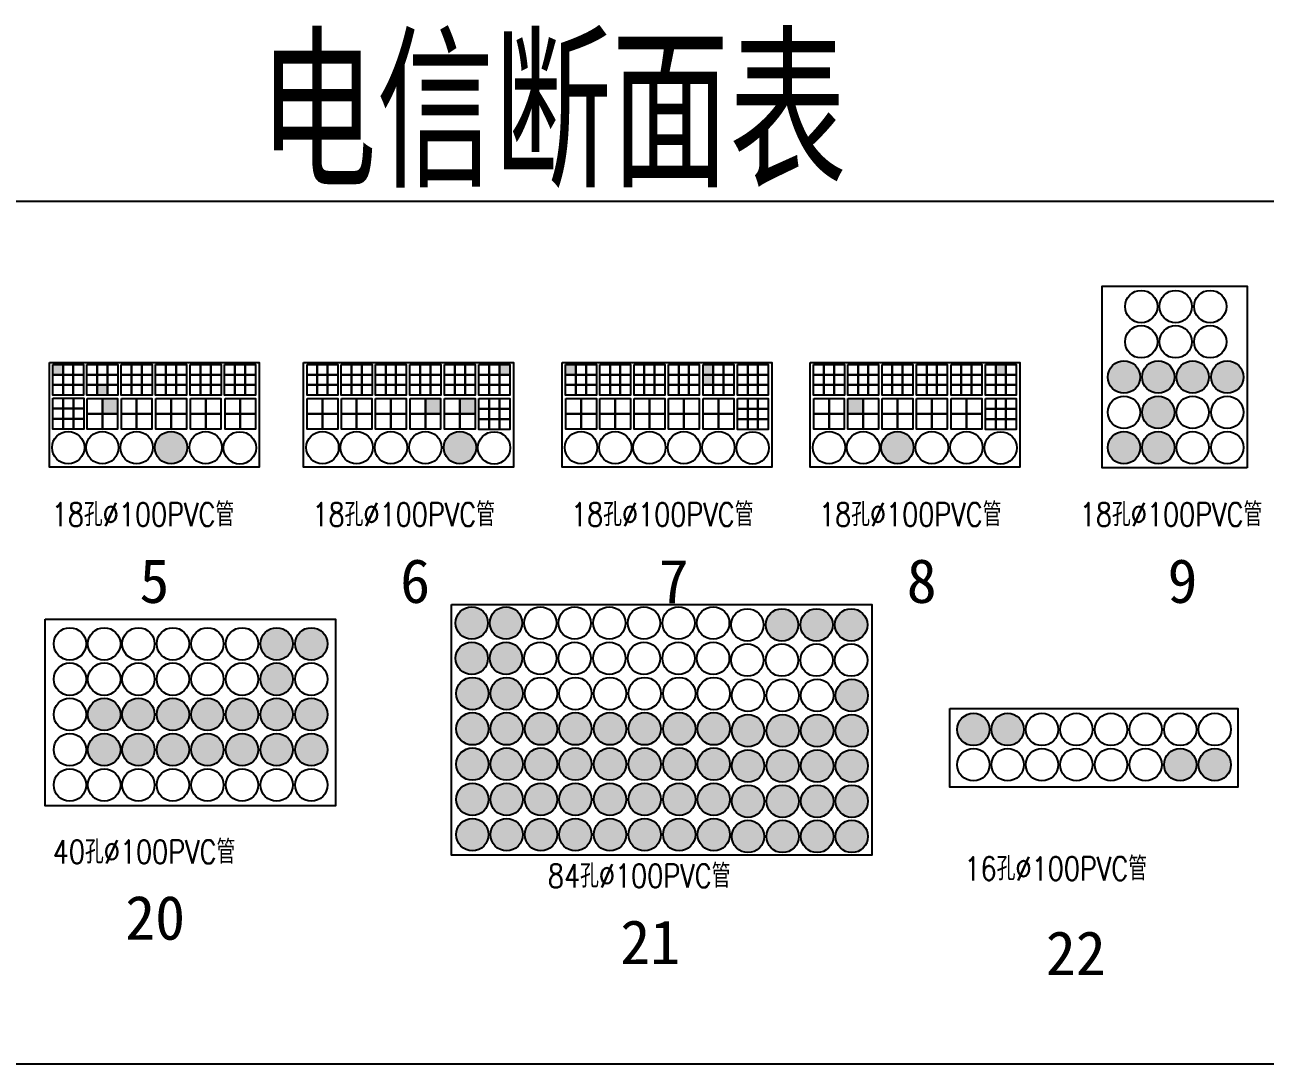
# Model space of a CAD drawing. Extents: x 501830 to 502977, y 299930 to 300245.
# Drawn here: x 502518.15 to 502560.38, y 299930.04 to 299965.42 of the extents above; entities that cross this region are included whole.
import ezdxf
from ezdxf.enums import TextEntityAlignment as Align

# ---------------------------------------------------------------- set-up
doc = ezdxf.new("R2010")
doc.units = 0
doc.layers.add('电信断面图及编号', color=3, linetype='Continuous')
doc.layers.add('电信管线', color=3, linetype='Continuous')
doc.styles.add('HZ', font='simplex.shx', dxfattribs={"bigfont": 'hztxt'})
doc.styles.add('粗等线', font='SIMHEI.TTF')

msp = doc.modelspace()

# ---------------------------------------------------------------- hatches: boundary and pattern name
at = {"layer": '电信断面图及编号', "linetype": 'Continuous'}
h = msp.add_hatch(color=256, dxfattribs=at)
h.paths.add_polyline_path([(502519.104, 299953.862), (502519.454, 299953.862), (502519.454, 299953.512), (502519.104, 299953.512)])
h.paths.add_polyline_path([(502520.617, 299953.162), (502520.967, 299953.162), (502520.967, 299952.812), (502520.617, 299952.812)])
h.paths.add_polyline_path([(502520.793, 299952.699), (502521.313, 299952.699), (502521.313, 299952.179), (502520.793, 299952.179)])
edge = h.paths.add_edge_path()
edge.add_arc((502523.131, 299951.03), 0.551, 0, 360)
h = msp.add_hatch(color=256, dxfattribs=at)
h.paths.add_polyline_path([(502534.311, 299953.862), (502534.661, 299953.862), (502534.661, 299953.512), (502534.311, 299953.512)])
h.paths.add_polyline_path([(502532.967, 299952.699), (502533.487, 299952.699), (502533.487, 299952.179), (502532.967, 299952.179)])
h.paths.add_polyline_path([(502531.789, 299952.699), (502532.309, 299952.699), (502532.309, 299952.179), (502531.789, 299952.179)])
edge = h.paths.add_edge_path()
edge.add_arc((502532.966, 299951.03), 0.551, 0, 360)
h = msp.add_hatch(color=256, dxfattribs=at)
h.paths.add_polyline_path([(502536.564, 299953.862), (502536.914, 299953.862), (502536.914, 299953.512), (502536.564, 299953.512)])
h.paths.add_polyline_path([(502541.244, 299953.862), (502541.594, 299953.862), (502541.594, 299953.512), (502541.244, 299953.512)])
h.paths.add_polyline_path([(502541.244, 299953.512), (502541.594, 299953.512), (502541.594, 299953.162), (502541.244, 299953.162)])
h = msp.add_hatch(color=256, dxfattribs=at)
h.paths.add_polyline_path([(502551.207, 299953.862), (502551.557, 299953.862), (502551.557, 299953.512), (502551.207, 299953.512)])
h.paths.add_polyline_path([(502546.177, 299952.699), (502546.697, 299952.699), (502546.697, 299952.179), (502546.177, 299952.179)])
edge = h.paths.add_edge_path()
edge.add_arc((502547.863, 299951.03), 0.551, 0, 360)
h = msp.add_hatch(color=256, dxfattribs=at)
edge = h.paths.add_edge_path()
edge.add_arc((502559.092, 299953.431), 0.551, 0, 360)
edge = h.paths.add_edge_path()
edge.add_arc((502557.914, 299953.431), 0.551, 0, 360)
edge = h.paths.add_edge_path()
edge.add_arc((502556.742, 299953.431), 0.551, 0, 360)
edge = h.paths.add_edge_path()
edge.add_arc((502555.575, 299953.431), 0.551, 0, 360)
edge = h.paths.add_edge_path()
edge.add_arc((502556.742, 299952.231), 0.551, 0, 360)
edge = h.paths.add_edge_path()
edge.add_arc((502556.742, 299951.03), 0.551, 0, 360)
edge = h.paths.add_edge_path()
edge.add_arc((502555.575, 299951.03), 0.551, 0, 360)
h = msp.add_hatch(color=256, dxfattribs=at)
edge = h.paths.add_edge_path()
edge.add_arc((502533.37, 299943.857), 0.551, 0, 360)
edge = h.paths.add_edge_path()
edge.add_arc((502533.37, 299945.058), 0.551, 0, 360)
edge = h.paths.add_edge_path()
edge.add_arc((502534.536, 299945.058), 0.551, 0, 360)
edge = h.paths.add_edge_path()
edge.add_arc((502534.536, 299943.857), 0.551, 0, 360)
edge = h.paths.add_edge_path()
edge.add_arc((502533.391, 299941.456), 0.551, 0, 360)
edge = h.paths.add_edge_path()
edge.add_arc((502533.391, 299942.656), 0.551, 0, 360)
edge = h.paths.add_edge_path()
edge.add_arc((502534.558, 299942.656), 0.551, 0, 360)
edge = h.paths.add_edge_path()
edge.add_arc((502534.558, 299941.456), 0.551, 0, 360)
edge = h.paths.add_edge_path()
edge.add_arc((502533.391, 299937.854), 0.551, 0, 360)
edge = h.paths.add_edge_path()
edge.add_arc((502533.391, 299939.055), 0.551, 0, 360)
edge = h.paths.add_edge_path()
edge.add_arc((502533.391, 299940.255), 0.551, 0, 360)
edge = h.paths.add_edge_path()
edge.add_arc((502534.558, 299940.255), 0.551, 0, 360)
edge = h.paths.add_edge_path()
edge.add_arc((502534.558, 299939.055), 0.551, 0, 360)
edge = h.paths.add_edge_path()
edge.add_arc((502534.558, 299937.854), 0.551, 0, 360)
edge = h.paths.add_edge_path()
edge.add_arc((502546.309, 299941.392), 0.551, 0, 360)
edge = h.paths.add_edge_path()
edge.add_arc((502545.13, 299941.392), 0.551, 0, 360)
edge = h.paths.add_edge_path()
edge.add_arc((502543.952, 299941.392), 0.551, 0, 360)
edge = h.paths.add_edge_path()
edge.add_arc((502542.774, 299941.392), 0.551, 0, 360)
edge = h.paths.add_edge_path()
edge.add_arc((502546.309, 299937.791), 0.551, 0, 360)
edge = h.paths.add_edge_path()
edge.add_arc((502546.309, 299938.991), 0.551, 0, 360)
edge = h.paths.add_edge_path()
edge.add_arc((502546.309, 299940.192), 0.551, 0, 360)
edge = h.paths.add_edge_path()
edge.add_arc((502545.13, 299940.192), 0.551, 0, 360)
edge = h.paths.add_edge_path()
edge.add_arc((502545.13, 299938.991), 0.551, 0, 360)
edge = h.paths.add_edge_path()
edge.add_arc((502545.13, 299937.791), 0.551, 0, 360)
edge = h.paths.add_edge_path()
edge.add_arc((502543.952, 299937.791), 0.551, 0, 360)
edge = h.paths.add_edge_path()
edge.add_arc((502543.952, 299938.991), 0.551, 0, 360)
edge = h.paths.add_edge_path()
edge.add_arc((502543.952, 299940.192), 0.551, 0, 360)
edge = h.paths.add_edge_path()
edge.add_arc((502542.774, 299940.192), 0.551, 0, 360)
edge = h.paths.add_edge_path()
edge.add_arc((502542.774, 299938.991), 0.551, 0, 360)
edge = h.paths.add_edge_path()
edge.add_arc((502542.774, 299937.791), 0.551, 0, 360)
edge = h.paths.add_edge_path()
edge.add_arc((502541.61, 299941.456), 0.551, 0, 360)
edge = h.paths.add_edge_path()
edge.add_arc((502540.432, 299941.456), 0.551, 0, 360)
edge = h.paths.add_edge_path()
edge.add_arc((502539.254, 299941.456), 0.551, 0, 360)
edge = h.paths.add_edge_path()
edge.add_arc((502535.725, 299941.456), 0.551, 0, 360)
edge = h.paths.add_edge_path()
edge.add_arc((502536.897, 299941.456), 0.551, 0, 360)
edge = h.paths.add_edge_path()
edge.add_arc((502538.075, 299941.456), 0.551, 0, 360)
edge = h.paths.add_edge_path()
edge.add_arc((502541.61, 299937.854), 0.551, 0, 360)
edge = h.paths.add_edge_path()
edge.add_arc((502541.61, 299939.055), 0.551, 0, 360)
edge = h.paths.add_edge_path()
edge.add_arc((502541.61, 299940.255), 0.551, 0, 360)
edge = h.paths.add_edge_path()
edge.add_arc((502540.432, 299940.255), 0.551, 0, 360)
edge = h.paths.add_edge_path()
edge.add_arc((502540.432, 299939.055), 0.551, 0, 360)
edge = h.paths.add_edge_path()
edge.add_arc((502540.432, 299937.854), 0.551, 0, 360)
edge = h.paths.add_edge_path()
edge.add_arc((502539.254, 299937.854), 0.551, 0, 360)
edge = h.paths.add_edge_path()
edge.add_arc((502539.254, 299939.055), 0.551, 0, 360)
edge = h.paths.add_edge_path()
edge.add_arc((502539.254, 299940.255), 0.551, 0, 360)
edge = h.paths.add_edge_path()
edge.add_arc((502538.075, 299940.255), 0.551, 0, 360)
edge = h.paths.add_edge_path()
edge.add_arc((502536.897, 299940.255), 0.551, 0, 360)
edge = h.paths.add_edge_path()
edge.add_arc((502535.725, 299940.255), 0.551, 0, 360)
edge = h.paths.add_edge_path()
edge.add_arc((502535.725, 299939.055), 0.551, 0, 360)
edge = h.paths.add_edge_path()
edge.add_arc((502536.897, 299939.055), 0.551, 0, 360)
edge = h.paths.add_edge_path()
edge.add_arc((502538.075, 299939.055), 0.551, 0, 360)
edge = h.paths.add_edge_path()
edge.add_arc((502538.075, 299937.854), 0.551, 0, 360)
edge = h.paths.add_edge_path()
edge.add_arc((502536.897, 299937.854), 0.551, 0, 360)
edge = h.paths.add_edge_path()
edge.add_arc((502535.725, 299937.854), 0.551, 0, 360)
edge = h.paths.add_edge_path()
edge.add_arc((502546.287, 299944.994), 0.551, 0, 360)
edge = h.paths.add_edge_path()
edge.add_arc((502545.108, 299944.994), 0.551, 0, 360)
edge = h.paths.add_edge_path()
edge.add_arc((502543.93, 299944.994), 0.551, 0, 360)
edge = h.paths.add_edge_path()
edge.add_arc((502546.309, 299942.593), 0.551, 0, 360)
h = msp.add_hatch(color=256, dxfattribs=at)
edge = h.paths.add_edge_path()
edge.add_arc((502558.668, 299940.234), 0.551, 0, 360)
edge = h.paths.add_edge_path()
edge.add_arc((502557.49, 299940.234), 0.551, 0, 360)
edge = h.paths.add_edge_path()
edge.add_arc((502550.449, 299941.435), 0.551, 0, 360)
edge = h.paths.add_edge_path()
edge.add_arc((502551.616, 299941.435), 0.551, 0, 360)
at = {"layer": '电信管线', "linetype": 'Continuous'}
h = msp.add_hatch(color=256, dxfattribs=at)
edge = h.paths.add_edge_path()
edge.add_arc((502527.906, 299944.347), 0.551, 0, 360)
edge = h.paths.add_edge_path()
edge.add_arc((502526.728, 299944.347), 0.551, 0, 360)
edge = h.paths.add_edge_path()
edge.add_arc((502526.728, 299943.146), 0.551, 0, 360)
edge = h.paths.add_edge_path()
edge.add_arc((502527.906, 299940.745), 0.551, 0, 360)
edge = h.paths.add_edge_path()
edge.add_arc((502527.906, 299941.946), 0.551, 0, 360)
edge = h.paths.add_edge_path()
edge.add_arc((502526.728, 299941.946), 0.551, 0, 360)
edge = h.paths.add_edge_path()
edge.add_arc((502526.728, 299940.745), 0.551, 0, 360)
edge = h.paths.add_edge_path()
edge.add_arc((502525.549, 299940.745), 0.551, 0, 360)
edge = h.paths.add_edge_path()
edge.add_arc((502525.549, 299941.946), 0.551, 0, 360)
edge = h.paths.add_edge_path()
edge.add_arc((502524.371, 299941.946), 0.551, 0, 360)
edge = h.paths.add_edge_path()
edge.add_arc((502523.193, 299941.946), 0.551, 0, 360)
edge = h.paths.add_edge_path()
edge.add_arc((502522.021, 299941.946), 0.551, 0, 360)
edge = h.paths.add_edge_path()
edge.add_arc((502520.854, 299941.946), 0.551, 0, 360)
edge = h.paths.add_edge_path()
edge.add_arc((502520.854, 299940.745), 0.551, 0, 360)
edge = h.paths.add_edge_path()
edge.add_arc((502522.021, 299940.745), 0.551, 0, 360)
edge = h.paths.add_edge_path()
edge.add_arc((502523.193, 299940.745), 0.551, 0, 360)
edge = h.paths.add_edge_path()
edge.add_arc((502524.371, 299940.745), 0.551, 0, 360)

# ---------------------------------------------------------------- linework, layer by layer
at = {"layer": '电信断面图及编号', "linetype": 'Continuous'}
for points in [[(502478.928, 299959.42), (502616.138, 299959.42), (502616.138, 299930.038), (502478.928, 299930.038)], [(502559.768, 299950.345), (502554.836, 299950.345), (502554.836, 299956.526), (502559.768, 299956.526)], [(502518.989, 299953.926), (502526.13, 299953.926), (502526.13, 299950.359), (502518.989, 299950.359)], [(502519.104, 299953.862), (502519.454, 299953.862), (502519.454, 299953.512), (502519.104, 299953.512)], [(502519.454, 299953.862), (502519.804, 299953.862), (502519.804, 299953.512), (502519.454, 299953.512)], [(502519.804, 299953.862), (502520.154, 299953.862), (502520.154, 299953.512), (502519.804, 299953.512)], [(502520.267, 299953.862), (502520.617, 299953.862), (502520.617, 299953.512), (502520.267, 299953.512)], [(502520.617, 299953.862), (502520.967, 299953.862), (502520.967, 299953.512), (502520.617, 299953.512)], [(502520.967, 299953.862), (502521.317, 299953.862), (502521.317, 299953.512), (502520.967, 299953.512)], [(502521.434, 299953.862), (502521.784, 299953.862), (502521.784, 299953.512), (502521.434, 299953.512)], [(502521.784, 299953.862), (502522.134, 299953.862), (502522.134, 299953.512), (502521.784, 299953.512)], [(502522.134, 299953.862), (502522.484, 299953.862), (502522.484, 299953.512), (502522.134, 299953.512)], [(502522.605, 299953.862), (502522.955, 299953.862), (502522.955, 299953.512), (502522.605, 299953.512)], [(502522.955, 299953.862), (502523.305, 299953.862), (502523.305, 299953.512), (502522.955, 299953.512)], [(502523.305, 299953.862), (502523.655, 299953.862), (502523.655, 299953.512), (502523.305, 299953.512)], [(502523.784, 299953.862), (502524.134, 299953.862), (502524.134, 299953.512), (502523.784, 299953.512)], [(502524.134, 299953.862), (502524.484, 299953.862), (502524.484, 299953.512), (502524.134, 299953.512)], [(502524.484, 299953.862), (502524.834, 299953.862), (502524.834, 299953.512), (502524.484, 299953.512)], [(502524.954, 299953.862), (502525.304, 299953.862), (502525.304, 299953.512), (502524.954, 299953.512)], [(502525.304, 299953.862), (502525.654, 299953.862), (502525.654, 299953.512), (502525.304, 299953.512)], [(502525.654, 299953.862), (502526.004, 299953.862), (502526.004, 299953.512), (502525.654, 299953.512)], [(502527.646, 299953.926), (502534.787, 299953.926), (502534.787, 299950.359), (502527.646, 299950.359)], [(502527.761, 299953.862), (502528.111, 299953.862), (502528.111, 299953.512), (502527.761, 299953.512)], [(502528.111, 299953.862), (502528.461, 299953.862), (502528.461, 299953.512), (502528.111, 299953.512)], [(502528.461, 299953.862), (502528.811, 299953.862), (502528.811, 299953.512), (502528.461, 299953.512)], [(502528.924, 299953.862), (502529.274, 299953.862), (502529.274, 299953.512), (502528.924, 299953.512)], [(502529.274, 299953.862), (502529.624, 299953.862), (502529.624, 299953.512), (502529.274, 299953.512)], [(502529.624, 299953.862), (502529.974, 299953.862), (502529.974, 299953.512), (502529.624, 299953.512)], [(502530.09, 299953.862), (502530.44, 299953.862), (502530.44, 299953.512), (502530.09, 299953.512)], [(502530.44, 299953.862), (502530.79, 299953.862), (502530.79, 299953.512), (502530.44, 299953.512)], [(502530.79, 299953.862), (502531.14, 299953.862), (502531.14, 299953.512), (502530.79, 299953.512)], [(502531.262, 299953.862), (502531.612, 299953.862), (502531.612, 299953.512), (502531.262, 299953.512)], [(502531.612, 299953.862), (502531.962, 299953.862), (502531.962, 299953.512), (502531.612, 299953.512)], [(502531.962, 299953.862), (502532.312, 299953.862), (502532.312, 299953.512), (502531.962, 299953.512)], [(502532.44, 299953.862), (502532.79, 299953.862), (502532.79, 299953.512), (502532.44, 299953.512)], [(502532.79, 299953.862), (502533.14, 299953.862), (502533.14, 299953.512), (502532.79, 299953.512)], [(502533.14, 299953.862), (502533.49, 299953.862), (502533.49, 299953.512), (502533.14, 299953.512)], [(502533.611, 299953.862), (502533.961, 299953.862), (502533.961, 299953.512), (502533.611, 299953.512)], [(502533.961, 299953.862), (502534.311, 299953.862), (502534.311, 299953.512), (502533.961, 299953.512)], [(502534.311, 299953.862), (502534.661, 299953.862), (502534.661, 299953.512), (502534.311, 299953.512)], [(502536.449, 299953.926), (502543.59, 299953.926), (502543.59, 299950.359), (502536.449, 299950.359)], [(502536.564, 299953.862), (502536.914, 299953.862), (502536.914, 299953.512), (502536.564, 299953.512)], [(502536.914, 299953.862), (502537.264, 299953.862), (502537.264, 299953.512), (502536.914, 299953.512)], [(502537.264, 299953.862), (502537.614, 299953.862), (502537.614, 299953.512), (502537.264, 299953.512)], [(502537.727, 299953.862), (502538.077, 299953.862), (502538.077, 299953.512), (502537.727, 299953.512)], [(502538.077, 299953.862), (502538.427, 299953.862), (502538.427, 299953.512), (502538.077, 299953.512)], [(502538.427, 299953.862), (502538.777, 299953.862), (502538.777, 299953.512), (502538.427, 299953.512)], [(502538.894, 299953.862), (502539.244, 299953.862), (502539.244, 299953.512), (502538.894, 299953.512)], [(502539.244, 299953.862), (502539.594, 299953.862), (502539.594, 299953.512), (502539.244, 299953.512)], [(502539.594, 299953.862), (502539.944, 299953.862), (502539.944, 299953.512), (502539.594, 299953.512)], [(502540.065, 299953.862), (502540.415, 299953.862), (502540.415, 299953.512), (502540.065, 299953.512)], [(502540.415, 299953.862), (502540.765, 299953.862), (502540.765, 299953.512), (502540.415, 299953.512)], [(502540.765, 299953.862), (502541.115, 299953.862), (502541.115, 299953.512), (502540.765, 299953.512)], [(502541.244, 299953.862), (502541.594, 299953.862), (502541.594, 299953.512), (502541.244, 299953.512)], [(502541.594, 299953.862), (502541.944, 299953.862), (502541.944, 299953.512), (502541.594, 299953.512)], [(502541.944, 299953.862), (502542.294, 299953.862), (502542.294, 299953.512), (502541.944, 299953.512)], [(502542.414, 299953.862), (502542.764, 299953.862), (502542.764, 299953.512), (502542.414, 299953.512)], [(502542.764, 299953.862), (502543.114, 299953.862), (502543.114, 299953.512), (502542.764, 299953.512)], [(502543.114, 299953.862), (502543.464, 299953.862), (502543.464, 299953.512), (502543.114, 299953.512)], [(502544.893, 299953.926), (502552.033, 299953.926), (502552.033, 299950.359), (502544.893, 299950.359)], [(502545.008, 299953.862), (502545.358, 299953.862), (502545.358, 299953.512), (502545.008, 299953.512)], [(502545.358, 299953.862), (502545.708, 299953.862), (502545.708, 299953.512), (502545.358, 299953.512)], [(502545.708, 299953.862), (502546.058, 299953.862), (502546.058, 299953.512), (502545.708, 299953.512)], [(502546.17, 299953.862), (502546.52, 299953.862), (502546.52, 299953.512), (502546.17, 299953.512)], [(502546.52, 299953.862), (502546.87, 299953.862), (502546.87, 299953.512), (502546.52, 299953.512)], [(502546.87, 299953.862), (502547.22, 299953.862), (502547.22, 299953.512), (502546.87, 299953.512)], [(502547.337, 299953.862), (502547.687, 299953.862), (502547.687, 299953.512), (502547.337, 299953.512)], [(502547.687, 299953.862), (502548.037, 299953.862), (502548.037, 299953.512), (502547.687, 299953.512)], [(502548.037, 299953.862), (502548.387, 299953.862), (502548.387, 299953.512), (502548.037, 299953.512)], [(502548.508, 299953.862), (502548.858, 299953.862), (502548.858, 299953.512), (502548.508, 299953.512)], [(502548.858, 299953.862), (502549.208, 299953.862), (502549.208, 299953.512), (502548.858, 299953.512)], [(502549.208, 299953.862), (502549.558, 299953.862), (502549.558, 299953.512), (502549.208, 299953.512)], [(502549.687, 299953.862), (502550.037, 299953.862), (502550.037, 299953.512), (502549.687, 299953.512)], [(502550.037, 299953.862), (502550.387, 299953.862), (502550.387, 299953.512), (502550.037, 299953.512)], [(502550.387, 299953.862), (502550.737, 299953.862), (502550.737, 299953.512), (502550.387, 299953.512)], [(502550.857, 299953.862), (502551.207, 299953.862), (502551.207, 299953.512), (502550.857, 299953.512)], [(502551.207, 299953.862), (502551.557, 299953.862), (502551.557, 299953.512), (502551.207, 299953.512)], [(502551.557, 299953.862), (502551.907, 299953.862), (502551.907, 299953.512), (502551.557, 299953.512)], [(502519.104, 299953.512), (502519.454, 299953.512), (502519.454, 299953.162), (502519.104, 299953.162)], [(502519.454, 299953.512), (502519.804, 299953.512), (502519.804, 299953.162), (502519.454, 299953.162)], [(502519.804, 299953.512), (502520.154, 299953.512), (502520.154, 299953.162), (502519.804, 299953.162)], [(502520.267, 299953.512), (502520.617, 299953.512), (502520.617, 299953.162), (502520.267, 299953.162)], [(502520.617, 299953.512), (502520.967, 299953.512), (502520.967, 299953.162), (502520.617, 299953.162)], [(502520.967, 299953.512), (502521.317, 299953.512), (502521.317, 299953.162), (502520.967, 299953.162)], [(502521.434, 299953.512), (502521.784, 299953.512), (502521.784, 299953.162), (502521.434, 299953.162)], [(502521.784, 299953.512), (502522.134, 299953.512), (502522.134, 299953.162), (502521.784, 299953.162)], [(502522.134, 299953.512), (502522.484, 299953.512), (502522.484, 299953.162), (502522.134, 299953.162)], [(502522.605, 299953.512), (502522.955, 299953.512), (502522.955, 299953.162), (502522.605, 299953.162)], [(502522.955, 299953.512), (502523.305, 299953.512), (502523.305, 299953.162), (502522.955, 299953.162)], [(502523.305, 299953.512), (502523.655, 299953.512), (502523.655, 299953.162), (502523.305, 299953.162)], [(502523.784, 299953.512), (502524.134, 299953.512), (502524.134, 299953.162), (502523.784, 299953.162)], [(502524.134, 299953.512), (502524.484, 299953.512), (502524.484, 299953.162), (502524.134, 299953.162)], [(502524.484, 299953.512), (502524.834, 299953.512), (502524.834, 299953.162), (502524.484, 299953.162)], [(502524.954, 299953.512), (502525.304, 299953.512), (502525.304, 299953.162), (502524.954, 299953.162)], [(502525.304, 299953.512), (502525.654, 299953.512), (502525.654, 299953.162), (502525.304, 299953.162)], [(502525.654, 299953.512), (502526.004, 299953.512), (502526.004, 299953.162), (502525.654, 299953.162)], [(502527.761, 299953.512), (502528.111, 299953.512), (502528.111, 299953.162), (502527.761, 299953.162)], [(502528.111, 299953.512), (502528.461, 299953.512), (502528.461, 299953.162), (502528.111, 299953.162)], [(502528.461, 299953.512), (502528.811, 299953.512), (502528.811, 299953.162), (502528.461, 299953.162)], [(502528.924, 299953.512), (502529.274, 299953.512), (502529.274, 299953.162), (502528.924, 299953.162)], [(502529.274, 299953.512), (502529.624, 299953.512), (502529.624, 299953.162), (502529.274, 299953.162)], [(502529.624, 299953.512), (502529.974, 299953.512), (502529.974, 299953.162), (502529.624, 299953.162)], [(502530.09, 299953.512), (502530.44, 299953.512), (502530.44, 299953.162), (502530.09, 299953.162)], [(502530.44, 299953.512), (502530.79, 299953.512), (502530.79, 299953.162), (502530.44, 299953.162)], [(502530.79, 299953.512), (502531.14, 299953.512), (502531.14, 299953.162), (502530.79, 299953.162)], [(502531.262, 299953.512), (502531.612, 299953.512), (502531.612, 299953.162), (502531.262, 299953.162)], [(502531.612, 299953.512), (502531.962, 299953.512), (502531.962, 299953.162), (502531.612, 299953.162)], [(502531.962, 299953.512), (502532.312, 299953.512), (502532.312, 299953.162), (502531.962, 299953.162)], [(502532.44, 299953.512), (502532.79, 299953.512), (502532.79, 299953.162), (502532.44, 299953.162)], [(502532.79, 299953.512), (502533.14, 299953.512), (502533.14, 299953.162), (502532.79, 299953.162)], [(502533.14, 299953.512), (502533.49, 299953.512), (502533.49, 299953.162), (502533.14, 299953.162)], [(502533.611, 299953.512), (502533.961, 299953.512), (502533.961, 299953.162), (502533.611, 299953.162)], [(502533.961, 299953.512), (502534.311, 299953.512), (502534.311, 299953.162), (502533.961, 299953.162)], [(502534.311, 299953.512), (502534.661, 299953.512), (502534.661, 299953.162), (502534.311, 299953.162)], [(502536.564, 299953.512), (502536.914, 299953.512), (502536.914, 299953.162), (502536.564, 299953.162)], [(502536.914, 299953.512), (502537.264, 299953.512), (502537.264, 299953.162), (502536.914, 299953.162)], [(502537.264, 299953.512), (502537.614, 299953.512), (502537.614, 299953.162), (502537.264, 299953.162)], [(502537.727, 299953.512), (502538.077, 299953.512), (502538.077, 299953.162), (502537.727, 299953.162)], [(502538.077, 299953.512), (502538.427, 299953.512), (502538.427, 299953.162), (502538.077, 299953.162)], [(502538.427, 299953.512), (502538.777, 299953.512), (502538.777, 299953.162), (502538.427, 299953.162)], [(502538.894, 299953.512), (502539.244, 299953.512), (502539.244, 299953.162), (502538.894, 299953.162)], [(502539.244, 299953.512), (502539.594, 299953.512), (502539.594, 299953.162), (502539.244, 299953.162)], [(502539.594, 299953.512), (502539.944, 299953.512), (502539.944, 299953.162), (502539.594, 299953.162)], [(502540.065, 299953.512), (502540.415, 299953.512), (502540.415, 299953.162), (502540.065, 299953.162)], [(502540.415, 299953.512), (502540.765, 299953.512), (502540.765, 299953.162), (502540.415, 299953.162)], [(502540.765, 299953.512), (502541.115, 299953.512), (502541.115, 299953.162), (502540.765, 299953.162)], [(502541.244, 299953.512), (502541.594, 299953.512), (502541.594, 299953.162), (502541.244, 299953.162)], [(502541.594, 299953.512), (502541.944, 299953.512), (502541.944, 299953.162), (502541.594, 299953.162)], [(502541.944, 299953.512), (502542.294, 299953.512), (502542.294, 299953.162), (502541.944, 299953.162)], [(502542.414, 299953.512), (502542.764, 299953.512), (502542.764, 299953.162), (502542.414, 299953.162)], [(502542.764, 299953.512), (502543.114, 299953.512), (502543.114, 299953.162), (502542.764, 299953.162)], [(502543.114, 299953.512), (502543.464, 299953.512), (502543.464, 299953.162), (502543.114, 299953.162)], [(502545.008, 299953.512), (502545.358, 299953.512), (502545.358, 299953.162), (502545.008, 299953.162)], [(502545.358, 299953.512), (502545.708, 299953.512), (502545.708, 299953.162), (502545.358, 299953.162)], [(502545.708, 299953.512), (502546.058, 299953.512), (502546.058, 299953.162), (502545.708, 299953.162)], [(502546.17, 299953.512), (502546.52, 299953.512), (502546.52, 299953.162), (502546.17, 299953.162)], [(502546.52, 299953.512), (502546.87, 299953.512), (502546.87, 299953.162), (502546.52, 299953.162)], [(502546.87, 299953.512), (502547.22, 299953.512), (502547.22, 299953.162), (502546.87, 299953.162)], [(502547.337, 299953.512), (502547.687, 299953.512), (502547.687, 299953.162), (502547.337, 299953.162)], [(502547.687, 299953.512), (502548.037, 299953.512), (502548.037, 299953.162), (502547.687, 299953.162)], [(502548.037, 299953.512), (502548.387, 299953.512), (502548.387, 299953.162), (502548.037, 299953.162)], [(502548.508, 299953.512), (502548.858, 299953.512), (502548.858, 299953.162), (502548.508, 299953.162)], [(502548.858, 299953.512), (502549.208, 299953.512), (502549.208, 299953.162), (502548.858, 299953.162)], [(502549.208, 299953.512), (502549.558, 299953.512), (502549.558, 299953.162), (502549.208, 299953.162)], [(502549.687, 299953.512), (502550.037, 299953.512), (502550.037, 299953.162), (502549.687, 299953.162)], [(502550.037, 299953.512), (502550.387, 299953.512), (502550.387, 299953.162), (502550.037, 299953.162)], [(502550.387, 299953.512), (502550.737, 299953.512), (502550.737, 299953.162), (502550.387, 299953.162)], [(502550.857, 299953.512), (502551.207, 299953.512), (502551.207, 299953.162), (502550.857, 299953.162)], [(502551.207, 299953.512), (502551.557, 299953.512), (502551.557, 299953.162), (502551.207, 299953.162)], [(502551.557, 299953.512), (502551.907, 299953.512), (502551.907, 299953.162), (502551.557, 299953.162)], [(502519.104, 299953.162), (502519.454, 299953.162), (502519.454, 299952.812), (502519.104, 299952.812)], [(502519.454, 299953.162), (502519.804, 299953.162), (502519.804, 299952.812), (502519.454, 299952.812)], [(502519.804, 299953.162), (502520.154, 299953.162), (502520.154, 299952.812), (502519.804, 299952.812)], [(502520.267, 299953.162), (502520.617, 299953.162), (502520.617, 299952.812), (502520.267, 299952.812)], [(502520.617, 299953.162), (502520.967, 299953.162), (502520.967, 299952.812), (502520.617, 299952.812)], [(502520.967, 299953.162), (502521.317, 299953.162), (502521.317, 299952.812), (502520.967, 299952.812)], [(502521.434, 299953.162), (502521.784, 299953.162), (502521.784, 299952.812), (502521.434, 299952.812)], [(502521.784, 299953.162), (502522.134, 299953.162), (502522.134, 299952.812), (502521.784, 299952.812)], [(502522.134, 299953.162), (502522.484, 299953.162), (502522.484, 299952.812), (502522.134, 299952.812)], [(502522.605, 299953.162), (502522.955, 299953.162), (502522.955, 299952.812), (502522.605, 299952.812)], [(502522.955, 299953.162), (502523.305, 299953.162), (502523.305, 299952.812), (502522.955, 299952.812)], [(502523.305, 299953.162), (502523.655, 299953.162), (502523.655, 299952.812), (502523.305, 299952.812)], [(502523.784, 299953.162), (502524.134, 299953.162), (502524.134, 299952.812), (502523.784, 299952.812)], [(502524.134, 299953.162), (502524.484, 299953.162), (502524.484, 299952.812), (502524.134, 299952.812)], [(502524.484, 299953.162), (502524.834, 299953.162), (502524.834, 299952.812), (502524.484, 299952.812)], [(502524.954, 299953.162), (502525.304, 299953.162), (502525.304, 299952.812), (502524.954, 299952.812)], [(502525.304, 299953.162), (502525.654, 299953.162), (502525.654, 299952.812), (502525.304, 299952.812)], [(502525.654, 299953.162), (502526.004, 299953.162), (502526.004, 299952.812), (502525.654, 299952.812)], [(502527.761, 299953.162), (502528.111, 299953.162), (502528.111, 299952.812), (502527.761, 299952.812)], [(502528.111, 299953.162), (502528.461, 299953.162), (502528.461, 299952.812), (502528.111, 299952.812)], [(502528.461, 299953.162), (502528.811, 299953.162), (502528.811, 299952.812), (502528.461, 299952.812)], [(502528.924, 299953.162), (502529.274, 299953.162), (502529.274, 299952.812), (502528.924, 299952.812)], [(502529.274, 299953.162), (502529.624, 299953.162), (502529.624, 299952.812), (502529.274, 299952.812)], [(502529.624, 299953.162), (502529.974, 299953.162), (502529.974, 299952.812), (502529.624, 299952.812)], [(502530.09, 299953.162), (502530.44, 299953.162), (502530.44, 299952.812), (502530.09, 299952.812)], [(502530.44, 299953.162), (502530.79, 299953.162), (502530.79, 299952.812), (502530.44, 299952.812)], [(502530.79, 299953.162), (502531.14, 299953.162), (502531.14, 299952.812), (502530.79, 299952.812)], [(502531.262, 299953.162), (502531.612, 299953.162), (502531.612, 299952.812), (502531.262, 299952.812)], [(502531.612, 299953.162), (502531.962, 299953.162), (502531.962, 299952.812), (502531.612, 299952.812)], [(502531.962, 299953.162), (502532.312, 299953.162), (502532.312, 299952.812), (502531.962, 299952.812)], [(502532.44, 299953.162), (502532.79, 299953.162), (502532.79, 299952.812), (502532.44, 299952.812)], [(502532.79, 299953.162), (502533.14, 299953.162), (502533.14, 299952.812), (502532.79, 299952.812)], [(502533.14, 299953.162), (502533.49, 299953.162), (502533.49, 299952.812), (502533.14, 299952.812)], [(502533.611, 299953.162), (502533.961, 299953.162), (502533.961, 299952.812), (502533.611, 299952.812)], [(502533.961, 299953.162), (502534.311, 299953.162), (502534.311, 299952.812), (502533.961, 299952.812)], [(502534.311, 299953.162), (502534.661, 299953.162), (502534.661, 299952.812), (502534.311, 299952.812)], [(502536.564, 299953.162), (502536.914, 299953.162), (502536.914, 299952.812), (502536.564, 299952.812)], [(502536.914, 299953.162), (502537.264, 299953.162), (502537.264, 299952.812), (502536.914, 299952.812)], [(502537.264, 299953.162), (502537.614, 299953.162), (502537.614, 299952.812), (502537.264, 299952.812)], [(502537.727, 299953.162), (502538.077, 299953.162), (502538.077, 299952.812), (502537.727, 299952.812)], [(502538.077, 299953.162), (502538.427, 299953.162), (502538.427, 299952.812), (502538.077, 299952.812)], [(502538.427, 299953.162), (502538.777, 299953.162), (502538.777, 299952.812), (502538.427, 299952.812)], [(502538.894, 299953.162), (502539.244, 299953.162), (502539.244, 299952.812), (502538.894, 299952.812)], [(502539.244, 299953.162), (502539.594, 299953.162), (502539.594, 299952.812), (502539.244, 299952.812)], [(502539.594, 299953.162), (502539.944, 299953.162), (502539.944, 299952.812), (502539.594, 299952.812)], [(502540.065, 299953.162), (502540.415, 299953.162), (502540.415, 299952.812), (502540.065, 299952.812)], [(502540.415, 299953.162), (502540.765, 299953.162), (502540.765, 299952.812), (502540.415, 299952.812)], [(502540.765, 299953.162), (502541.115, 299953.162), (502541.115, 299952.812), (502540.765, 299952.812)], [(502541.244, 299953.162), (502541.594, 299953.162), (502541.594, 299952.812), (502541.244, 299952.812)], [(502541.594, 299953.162), (502541.944, 299953.162), (502541.944, 299952.812), (502541.594, 299952.812)], [(502541.944, 299953.162), (502542.294, 299953.162), (502542.294, 299952.812), (502541.944, 299952.812)], [(502542.414, 299953.162), (502542.764, 299953.162), (502542.764, 299952.812), (502542.414, 299952.812)], [(502542.764, 299953.162), (502543.114, 299953.162), (502543.114, 299952.812), (502542.764, 299952.812)], [(502543.114, 299953.162), (502543.464, 299953.162), (502543.464, 299952.812), (502543.114, 299952.812)], [(502545.008, 299953.162), (502545.358, 299953.162), (502545.358, 299952.812), (502545.008, 299952.812)], [(502545.358, 299953.162), (502545.708, 299953.162), (502545.708, 299952.812), (502545.358, 299952.812)], [(502545.708, 299953.162), (502546.058, 299953.162), (502546.058, 299952.812), (502545.708, 299952.812)], [(502546.17, 299953.162), (502546.52, 299953.162), (502546.52, 299952.812), (502546.17, 299952.812)], [(502546.52, 299953.162), (502546.87, 299953.162), (502546.87, 299952.812), (502546.52, 299952.812)], [(502546.87, 299953.162), (502547.22, 299953.162), (502547.22, 299952.812), (502546.87, 299952.812)], [(502547.337, 299953.162), (502547.687, 299953.162), (502547.687, 299952.812), (502547.337, 299952.812)], [(502547.687, 299953.162), (502548.037, 299953.162), (502548.037, 299952.812), (502547.687, 299952.812)], [(502548.037, 299953.162), (502548.387, 299953.162), (502548.387, 299952.812), (502548.037, 299952.812)], [(502548.508, 299953.162), (502548.858, 299953.162), (502548.858, 299952.812), (502548.508, 299952.812)], [(502548.858, 299953.162), (502549.208, 299953.162), (502549.208, 299952.812), (502548.858, 299952.812)], [(502549.208, 299953.162), (502549.558, 299953.162), (502549.558, 299952.812), (502549.208, 299952.812)], [(502549.687, 299953.162), (502550.037, 299953.162), (502550.037, 299952.812), (502549.687, 299952.812)], [(502550.037, 299953.162), (502550.387, 299953.162), (502550.387, 299952.812), (502550.037, 299952.812)], [(502550.387, 299953.162), (502550.737, 299953.162), (502550.737, 299952.812), (502550.387, 299952.812)], [(502550.857, 299953.162), (502551.207, 299953.162), (502551.207, 299952.812), (502550.857, 299952.812)], [(502551.207, 299953.162), (502551.557, 299953.162), (502551.557, 299952.812), (502551.207, 299952.812)], [(502551.557, 299953.162), (502551.907, 299953.162), (502551.907, 299952.812), (502551.557, 299952.812)], [(502519.111, 299952.709), (502519.461, 299952.709), (502519.461, 299952.359), (502519.111, 299952.359)], [(502519.461, 299952.709), (502519.811, 299952.709), (502519.811, 299952.359), (502519.461, 299952.359)], [(502519.811, 299952.709), (502520.161, 299952.709), (502520.161, 299952.359), (502519.811, 299952.359)], [(502520.273, 299952.699), (502520.793, 299952.699), (502520.793, 299952.179), (502520.273, 299952.179)], [(502520.793, 299952.699), (502521.313, 299952.699), (502521.313, 299952.179), (502520.793, 299952.179)], [(502521.44, 299952.699), (502521.96, 299952.699), (502521.96, 299952.179), (502521.44, 299952.179)], [(502521.96, 299952.699), (502522.48, 299952.699), (502522.48, 299952.179), (502521.96, 299952.179)], [(502522.612, 299952.699), (502523.132, 299952.699), (502523.132, 299952.179), (502522.612, 299952.179)], [(502523.132, 299952.699), (502523.652, 299952.699), (502523.652, 299952.179), (502523.132, 299952.179)], [(502523.79, 299952.699), (502524.31, 299952.699), (502524.31, 299952.179), (502523.79, 299952.179)], [(502524.31, 299952.699), (502524.83, 299952.699), (502524.83, 299952.179), (502524.31, 299952.179)], [(502524.969, 299952.699), (502525.489, 299952.699), (502525.489, 299952.179), (502524.969, 299952.179)], [(502525.489, 299952.699), (502526.009, 299952.699), (502526.009, 299952.179), (502525.489, 299952.179)], [(502527.768, 299952.699), (502528.288, 299952.699), (502528.288, 299952.179), (502527.768, 299952.179)], [(502528.288, 299952.699), (502528.808, 299952.699), (502528.808, 299952.179), (502528.288, 299952.179)], [(502528.93, 299952.699), (502529.45, 299952.699), (502529.45, 299952.179), (502528.93, 299952.179)], [(502529.45, 299952.699), (502529.97, 299952.699), (502529.97, 299952.179), (502529.45, 299952.179)], [(502530.097, 299952.699), (502530.617, 299952.699), (502530.617, 299952.179), (502530.097, 299952.179)], [(502530.617, 299952.699), (502531.137, 299952.699), (502531.137, 299952.179), (502530.617, 299952.179)], [(502531.269, 299952.699), (502531.789, 299952.699), (502531.789, 299952.179), (502531.269, 299952.179)], [(502531.789, 299952.699), (502532.309, 299952.699), (502532.309, 299952.179), (502531.789, 299952.179)], [(502532.447, 299952.699), (502532.967, 299952.699), (502532.967, 299952.179), (502532.447, 299952.179)], [(502532.967, 299952.699), (502533.487, 299952.699), (502533.487, 299952.179), (502532.967, 299952.179)], [(502533.611, 299952.699), (502533.961, 299952.699), (502533.961, 299952.349), (502533.611, 299952.349)], [(502533.961, 299952.699), (502534.311, 299952.699), (502534.311, 299952.349), (502533.961, 299952.349)], [(502534.311, 299952.699), (502534.661, 299952.699), (502534.661, 299952.349), (502534.311, 299952.349)], [(502536.571, 299952.699), (502537.091, 299952.699), (502537.091, 299952.179), (502536.571, 299952.179)], [(502537.091, 299952.699), (502537.611, 299952.699), (502537.611, 299952.179), (502537.091, 299952.179)], [(502537.734, 299952.699), (502538.254, 299952.699), (502538.254, 299952.179), (502537.734, 299952.179)], [(502538.254, 299952.699), (502538.774, 299952.699), (502538.774, 299952.179), (502538.254, 299952.179)], [(502538.901, 299952.699), (502539.421, 299952.699), (502539.421, 299952.179), (502538.901, 299952.179)], [(502539.421, 299952.699), (502539.941, 299952.699), (502539.941, 299952.179), (502539.421, 299952.179)], [(502540.072, 299952.699), (502540.592, 299952.699), (502540.592, 299952.179), (502540.072, 299952.179)], [(502540.592, 299952.699), (502541.112, 299952.699), (502541.112, 299952.179), (502540.592, 299952.179)], [(502541.25, 299952.699), (502541.77, 299952.699), (502541.77, 299952.179), (502541.25, 299952.179)], [(502541.77, 299952.699), (502542.29, 299952.699), (502542.29, 299952.179), (502541.77, 299952.179)], [(502542.414, 299952.699), (502542.764, 299952.699), (502542.764, 299952.349), (502542.414, 299952.349)], [(502542.764, 299952.699), (502543.114, 299952.699), (502543.114, 299952.349), (502542.764, 299952.349)], [(502543.114, 299952.699), (502543.464, 299952.699), (502543.464, 299952.349), (502543.114, 299952.349)], [(502545.014, 299952.699), (502545.534, 299952.699), (502545.534, 299952.179), (502545.014, 299952.179)], [(502545.534, 299952.699), (502546.054, 299952.699), (502546.054, 299952.179), (502545.534, 299952.179)], [(502546.177, 299952.699), (502546.697, 299952.699), (502546.697, 299952.179), (502546.177, 299952.179)], [(502546.697, 299952.699), (502547.217, 299952.699), (502547.217, 299952.179), (502546.697, 299952.179)], [(502547.344, 299952.699), (502547.864, 299952.699), (502547.864, 299952.179), (502547.344, 299952.179)], [(502547.864, 299952.699), (502548.384, 299952.699), (502548.384, 299952.179), (502547.864, 299952.179)], [(502548.515, 299952.699), (502549.035, 299952.699), (502549.035, 299952.179), (502548.515, 299952.179)], [(502549.035, 299952.699), (502549.555, 299952.699), (502549.555, 299952.179), (502549.035, 299952.179)], [(502549.694, 299952.699), (502550.214, 299952.699), (502550.214, 299952.179), (502549.694, 299952.179)], [(502550.214, 299952.699), (502550.734, 299952.699), (502550.734, 299952.179), (502550.214, 299952.179)], [(502550.857, 299952.699), (502551.207, 299952.699), (502551.207, 299952.349), (502550.857, 299952.349)], [(502551.207, 299952.699), (502551.557, 299952.699), (502551.557, 299952.349), (502551.207, 299952.349)], [(502551.557, 299952.699), (502551.907, 299952.699), (502551.907, 299952.349), (502551.557, 299952.349)], [(502519.111, 299952.359), (502519.461, 299952.359), (502519.461, 299952.009), (502519.111, 299952.009)], [(502519.461, 299952.359), (502519.811, 299952.359), (502519.811, 299952.009), (502519.461, 299952.009)], [(502519.811, 299952.359), (502520.161, 299952.359), (502520.161, 299952.009), (502519.811, 299952.009)], [(502520.273, 299952.179), (502520.793, 299952.179), (502520.793, 299951.659), (502520.273, 299951.659)], [(502520.793, 299952.179), (502521.313, 299952.179), (502521.313, 299951.659), (502520.793, 299951.659)], [(502521.44, 299952.179), (502521.96, 299952.179), (502521.96, 299951.659), (502521.44, 299951.659)], [(502521.96, 299952.179), (502522.48, 299952.179), (502522.48, 299951.659), (502521.96, 299951.659)], [(502522.612, 299952.179), (502523.132, 299952.179), (502523.132, 299951.659), (502522.612, 299951.659)], [(502523.132, 299952.179), (502523.652, 299952.179), (502523.652, 299951.659), (502523.132, 299951.659)], [(502523.79, 299952.179), (502524.31, 299952.179), (502524.31, 299951.659), (502523.79, 299951.659)], [(502524.31, 299952.179), (502524.83, 299952.179), (502524.83, 299951.659), (502524.31, 299951.659)], [(502524.969, 299952.179), (502525.489, 299952.179), (502525.489, 299951.659), (502524.969, 299951.659)], [(502525.489, 299952.179), (502526.009, 299952.179), (502526.009, 299951.659), (502525.489, 299951.659)], [(502527.768, 299952.179), (502528.288, 299952.179), (502528.288, 299951.659), (502527.768, 299951.659)], [(502528.288, 299952.179), (502528.808, 299952.179), (502528.808, 299951.659), (502528.288, 299951.659)], [(502528.93, 299952.179), (502529.45, 299952.179), (502529.45, 299951.659), (502528.93, 299951.659)], [(502529.45, 299952.179), (502529.97, 299952.179), (502529.97, 299951.659), (502529.45, 299951.659)], [(502530.097, 299952.179), (502530.617, 299952.179), (502530.617, 299951.659), (502530.097, 299951.659)], [(502530.617, 299952.179), (502531.137, 299952.179), (502531.137, 299951.659), (502530.617, 299951.659)], [(502531.269, 299952.179), (502531.789, 299952.179), (502531.789, 299951.659), (502531.269, 299951.659)], [(502531.789, 299952.179), (502532.309, 299952.179), (502532.309, 299951.659), (502531.789, 299951.659)], [(502532.447, 299952.179), (502532.967, 299952.179), (502532.967, 299951.659), (502532.447, 299951.659)], [(502532.967, 299952.179), (502533.487, 299952.179), (502533.487, 299951.659), (502532.967, 299951.659)], [(502533.611, 299952.349), (502533.961, 299952.349), (502533.961, 299951.999), (502533.611, 299951.999)], [(502533.961, 299952.349), (502534.311, 299952.349), (502534.311, 299951.999), (502533.961, 299951.999)], [(502534.311, 299952.349), (502534.661, 299952.349), (502534.661, 299951.999), (502534.311, 299951.999)], [(502536.571, 299952.179), (502537.091, 299952.179), (502537.091, 299951.659), (502536.571, 299951.659)], [(502537.091, 299952.179), (502537.611, 299952.179), (502537.611, 299951.659), (502537.091, 299951.659)], [(502537.734, 299952.179), (502538.254, 299952.179), (502538.254, 299951.659), (502537.734, 299951.659)], [(502538.254, 299952.179), (502538.774, 299952.179), (502538.774, 299951.659), (502538.254, 299951.659)], [(502538.901, 299952.179), (502539.421, 299952.179), (502539.421, 299951.659), (502538.901, 299951.659)], [(502539.421, 299952.179), (502539.941, 299952.179), (502539.941, 299951.659), (502539.421, 299951.659)], [(502540.072, 299952.179), (502540.592, 299952.179), (502540.592, 299951.659), (502540.072, 299951.659)], [(502540.592, 299952.179), (502541.112, 299952.179), (502541.112, 299951.659), (502540.592, 299951.659)], [(502541.25, 299952.179), (502541.77, 299952.179), (502541.77, 299951.659), (502541.25, 299951.659)], [(502541.77, 299952.179), (502542.29, 299952.179), (502542.29, 299951.659), (502541.77, 299951.659)], [(502542.414, 299952.349), (502542.764, 299952.349), (502542.764, 299951.999), (502542.414, 299951.999)], [(502542.764, 299952.349), (502543.114, 299952.349), (502543.114, 299951.999), (502542.764, 299951.999)], [(502543.114, 299952.349), (502543.464, 299952.349), (502543.464, 299951.999), (502543.114, 299951.999)], [(502545.014, 299952.179), (502545.534, 299952.179), (502545.534, 299951.659), (502545.014, 299951.659)], [(502545.534, 299952.179), (502546.054, 299952.179), (502546.054, 299951.659), (502545.534, 299951.659)], [(502546.177, 299952.179), (502546.697, 299952.179), (502546.697, 299951.659), (502546.177, 299951.659)], [(502546.697, 299952.179), (502547.217, 299952.179), (502547.217, 299951.659), (502546.697, 299951.659)], [(502547.344, 299952.179), (502547.864, 299952.179), (502547.864, 299951.659), (502547.344, 299951.659)], [(502547.864, 299952.179), (502548.384, 299952.179), (502548.384, 299951.659), (502547.864, 299951.659)], [(502548.515, 299952.179), (502549.035, 299952.179), (502549.035, 299951.659), (502548.515, 299951.659)], [(502549.035, 299952.179), (502549.555, 299952.179), (502549.555, 299951.659), (502549.035, 299951.659)], [(502549.694, 299952.179), (502550.214, 299952.179), (502550.214, 299951.659), (502549.694, 299951.659)], [(502550.214, 299952.179), (502550.734, 299952.179), (502550.734, 299951.659), (502550.214, 299951.659)], [(502550.857, 299952.349), (502551.207, 299952.349), (502551.207, 299951.999), (502550.857, 299951.999)], [(502551.207, 299952.349), (502551.557, 299952.349), (502551.557, 299951.999), (502551.207, 299951.999)], [(502551.557, 299952.349), (502551.907, 299952.349), (502551.907, 299951.999), (502551.557, 299951.999)], [(502519.111, 299952.009), (502519.461, 299952.009), (502519.461, 299951.659), (502519.111, 299951.659)], [(502519.461, 299952.009), (502519.811, 299952.009), (502519.811, 299951.659), (502519.461, 299951.659)], [(502519.811, 299952.009), (502520.161, 299952.009), (502520.161, 299951.659), (502519.811, 299951.659)], [(502533.611, 299951.999), (502533.961, 299951.999), (502533.961, 299951.649), (502533.611, 299951.649)], [(502533.961, 299951.999), (502534.311, 299951.999), (502534.311, 299951.649), (502533.961, 299951.649)], [(502534.311, 299951.999), (502534.661, 299951.999), (502534.661, 299951.649), (502534.311, 299951.649)], [(502542.414, 299951.999), (502542.764, 299951.999), (502542.764, 299951.649), (502542.414, 299951.649)], [(502542.764, 299951.999), (502543.114, 299951.999), (502543.114, 299951.649), (502542.764, 299951.649)], [(502543.114, 299951.999), (502543.464, 299951.999), (502543.464, 299951.649), (502543.114, 299951.649)], [(502550.857, 299951.999), (502551.207, 299951.999), (502551.207, 299951.649), (502550.857, 299951.649)], [(502551.207, 299951.999), (502551.557, 299951.999), (502551.557, 299951.649), (502551.207, 299951.649)], [(502551.557, 299951.999), (502551.907, 299951.999), (502551.907, 299951.649), (502551.557, 299951.649)], [(502532.684, 299945.683), (502546.995, 299945.683), (502546.995, 299937.153), (502532.684, 299937.153)], [(502518.843, 299945.191), (502528.726, 299945.191), (502528.726, 299938.835), (502518.843, 299938.835)], [(502549.645, 299942.144), (502559.448, 299942.144), (502559.448, 299939.465), (502549.645, 299939.465)]]:
    msp.add_lwpolyline(points, close=True, dxfattribs=at)
at = {"layer": '电信断面图及编号'}
for centre in [(502556.162, 299955.832), (502557.334, 299955.832), (502558.512, 299955.832), (502556.162, 299954.632), (502557.334, 299954.632), (502558.512, 299954.632), (502555.575, 299953.431), (502556.742, 299953.431), (502557.914, 299953.431), (502559.092, 299953.431), (502555.575, 299952.231), (502556.742, 299952.231), (502557.914, 299952.231), (502559.092, 299952.231), (502519.63, 299951.03), (502520.792, 299951.03), (502521.959, 299951.03), (502523.131, 299951.03), (502524.309, 299951.03), (502525.473, 299951.02), (502528.287, 299951.03), (502529.449, 299951.03), (502530.616, 299951.03), (502531.788, 299951.03), (502532.966, 299951.03), (502534.13, 299951.02), (502537.09, 299951.03), (502538.253, 299951.03), (502539.419, 299951.03), (502540.591, 299951.03), (502541.769, 299951.03), (502542.933, 299951.02), (502545.533, 299951.03), (502546.696, 299951.03), (502547.863, 299951.03), (502549.034, 299951.03), (502550.213, 299951.03), (502551.376, 299951.02), (502555.575, 299951.03), (502556.742, 299951.03), (502557.914, 299951.03), (502559.092, 299951.03), (502533.37, 299945.058), (502534.536, 299945.058), (502535.703, 299945.058), (502536.875, 299945.058), (502538.053, 299945.058), (502539.232, 299945.058), (502540.41, 299945.058), (502541.588, 299945.058), (502542.752, 299944.994), (502543.93, 299944.994), (502545.108, 299944.994), (502546.287, 299944.994), (502519.687, 299944.347), (502520.854, 299944.347), (502522.021, 299944.347), (502523.193, 299944.347), (502524.371, 299944.347), (502525.549, 299944.347), (502526.728, 299944.347), (502527.906, 299944.347), (502533.37, 299943.857), (502534.536, 299943.857), (502535.703, 299943.857), (502536.875, 299943.857), (502538.053, 299943.857), (502539.232, 299943.857), (502540.41, 299943.857), (502541.588, 299943.857), (502542.752, 299943.794), (502543.93, 299943.794), (502545.108, 299943.794), (502546.287, 299943.794), (502519.687, 299943.146), (502520.854, 299943.146), (502522.021, 299943.146), (502523.193, 299943.146), (502524.371, 299943.146), (502525.549, 299943.146), (502526.728, 299943.146), (502527.906, 299943.146), (502533.391, 299942.656), (502534.558, 299942.656), (502535.725, 299942.656), (502536.897, 299942.656), (502538.075, 299942.656), (502539.254, 299942.656), (502540.432, 299942.656), (502541.61, 299942.656), (502542.774, 299942.593), (502543.952, 299942.593), (502545.13, 299942.593), (502546.309, 299942.593), (502519.687, 299941.946), (502520.854, 299941.946), (502522.021, 299941.946), (502523.193, 299941.946), (502524.371, 299941.946), (502525.549, 299941.946), (502526.728, 299941.946), (502527.906, 299941.946), (502533.391, 299941.456), (502534.558, 299941.456), (502535.725, 299941.456), (502536.897, 299941.456), (502538.075, 299941.456), (502539.254, 299941.456), (502540.432, 299941.456), (502541.61, 299941.456), (502542.774, 299941.392), (502543.952, 299941.392), (502545.13, 299941.392), (502546.309, 299941.392), (502550.449, 299941.435), (502551.616, 299941.435), (502552.783, 299941.435), (502553.954, 299941.435), (502555.133, 299941.435), (502556.311, 299941.435), (502557.49, 299941.435), (502558.668, 299941.435), (502519.687, 299940.745), (502520.854, 299940.745), (502522.021, 299940.745), (502523.193, 299940.745), (502524.371, 299940.745), (502525.549, 299940.745), (502526.728, 299940.745), (502527.906, 299940.745), (502533.391, 299940.255), (502534.558, 299940.255), (502535.725, 299940.255), (502536.897, 299940.255), (502538.075, 299940.255), (502539.254, 299940.255), (502540.432, 299940.255), (502541.61, 299940.255), (502542.774, 299940.192), (502543.952, 299940.192), (502545.13, 299940.192), (502546.309, 299940.192), (502550.449, 299940.234), (502551.616, 299940.234), (502552.783, 299940.234), (502553.954, 299940.234), (502555.133, 299940.234), (502556.311, 299940.234), (502557.49, 299940.234), (502558.668, 299940.234), (502519.687, 299939.544), (502520.854, 299939.544), (502522.021, 299939.544), (502523.193, 299939.544), (502524.371, 299939.544), (502525.549, 299939.544), (502526.728, 299939.544), (502527.906, 299939.544), (502533.391, 299939.055), (502534.558, 299939.055), (502535.725, 299939.055), (502536.897, 299939.055), (502538.075, 299939.055), (502539.254, 299939.055), (502540.432, 299939.055), (502541.61, 299939.055), (502542.774, 299938.991), (502543.952, 299938.991), (502545.13, 299938.991), (502546.309, 299938.991), (502533.391, 299937.854), (502534.558, 299937.854), (502535.725, 299937.854), (502536.897, 299937.854), (502538.075, 299937.854), (502539.254, 299937.854), (502540.432, 299937.854), (502541.61, 299937.854), (502542.774, 299937.791), (502543.952, 299937.791), (502545.13, 299937.791), (502546.309, 299937.791)]:
    msp.add_circle(centre, 0.551, dxfattribs=at)

# ---------------------------------------------------------------- texts
at = {"layer": '电信断面图及编号', "style": 'HZ', "width": 0.8}
for s, height, p in [('电信断面表', 5, (502526.131, 299959.892, 200.54)), ('18孔%%c100PVC管', 0.8, (502519.067, 299948.355, 200.54)), ('18孔%%c100PVC管', 0.8, (502527.943, 299948.355, 200.54)), ('18孔%%c100PVC管', 0.8, (502536.746, 299948.355, 200.54)), ('18孔%%c100PVC管', 0.8, (502545.189, 299948.355, 200.54)), ('18孔%%c100PVC管', 0.8, (502554.069, 299948.355, 200.54)), ('40孔%%C100PVC管', 0.8, (502519.103, 299936.869, 200.54)), ('84孔%%C100PVC管', 0.8, (502535.96, 299936.051, 200.54)), ('16孔%%C100PVC管', 0.8, (502550.144, 299936.297, 200.54))]:
    msp.add_text(s, height=height, dxfattribs=at).set_placement(p)
at = {"layer": '电信断面图及编号', "style": '粗等线'}
for s, p in [('5', (502522.566, 299946.479)), ('6', (502531.442, 299946.479)), ('7', (502540.245, 299946.479)), ('8', (502548.688, 299946.479)), ('9', (502557.568, 299946.479)), ('20', (502522.59, 299935.014)), ('21', (502539.447, 299934.196)), ('22', (502553.935, 299933.819))]:
    msp.add_text(s, height=1.5, dxfattribs=at).set_placement(p, align=Align.MIDDLE)

doc.saveas('drawing.dxf')
